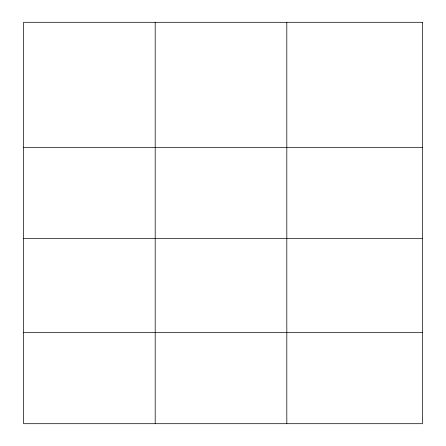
<?xml version="1.0" encoding="UTF-8"?>
<svg xmlns="http://www.w3.org/2000/svg" width="446" height="446" viewBox="0 0 446 446"><rect width="100%" height="100%" fill="white"/><g stroke="black" fill="none" stroke-linecap="round" stroke-linejoin="round"><path stroke-width="0.67" d="M23.571 147.436L422.429 147.436M23.571 238.604L422.429 238.604M23.571 332.532L422.429 332.532M286.817 22.3L286.817 423.7M155.197 22.3L155.197 423.7M422.429 22.3L23.571 22.3L23.571 423.7L422.429 423.7L422.429 22.3"/></g></svg>
